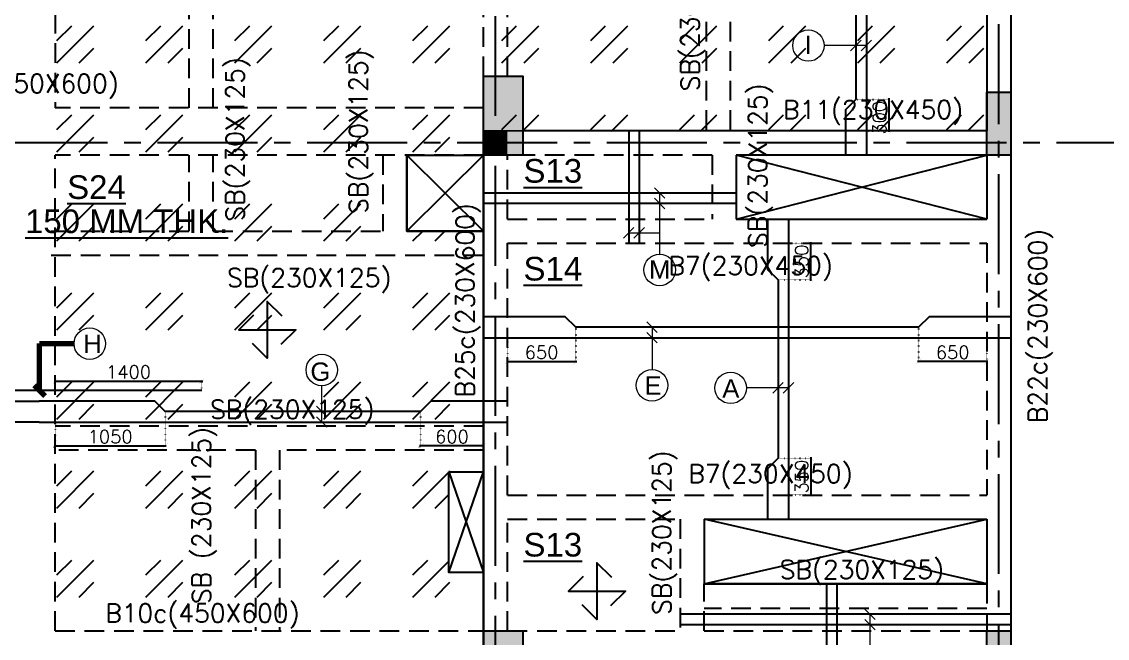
# Model space of a CAD drawing. Header units: millimetres. Extents: x 1921121 to 2008675, y -1544779 to -1482871.
# Drawn here: x 1979070 to 1989421, y -1512755 to -1506880 of the extents above; entities that cross this region are included whole.
import ezdxf

# ---------------------------------------------------------------- set-up
doc = ezdxf.new("R2010")
doc.units = ezdxf.units.MM
doc.header["$MEASUREMENT"] = 0
doc.header["$PDMODE"] = 98
for name, pattern in [('1', [0]), ('ACAD_ISO02W100', [15, 12, -3]), ('CENTER2', [28.575, 19.05, -3.175, 3.175, -3.175]), ('CONTINOUS', [0]), ('DOT', [0.25, 0, -0.25]), ('HIDDEN', [0.375, 0.25, -0.125])]:
    doc.linetypes.add(name, pattern=pattern)
for name, color, linetype in [('BEAM NO', 7, '1'), ('BEAM-230X450', 31, 'Continuous'), ('BEAM-230X600', 150, 'Continuous'), ('BEAM-375X450', 90, 'Continuous'), ('BEAM-450X600', 22, 'Continuous'), ('DIM', 191, 'Continuous'), ('Hatch', 8, 'Continuous'), ('s-steel', 1, 'Continuous'), ('S-STRU. CUTOUT', 3, 'Continuous'), ('SB', 7, 'Continuous'), ('SLAB NO.', 4, 'Continuous'), ('STEEL', 1, 'Continuous'), ('STR.COLUMN', 1, 'Continuous')]:
    doc.layers.add(name, color=color, linetype=linetype)
for name, color, linetype, lineweight in [('BRICK WALL_MOFA', 8, 'Continuous', 30), ('CENTER_LINE', 8, 'CENTER2', 25), ('GRID', 252, 'ACAD_ISO02W100', 9), ('LEADER', 191, 'Continuous', 15), ('S-B5-230X600', 120, 'HIDDEN', 25), ('SLAB STEEL MARK', 133, 'Continuous', 30)]:
    doc.layers.add(name, color=color, linetype=linetype, lineweight=lineweight)
doc.styles.add('DEEPAK', font='arial.ttf')
doc.styles.add('ROMANS', font='romans.shx')
doc.styles.add('RS', font='romans.shx', dxfattribs={"width": 0.9})
doc.styles.add('style1', font='arial.ttf')
doc.dimstyles.new('KRUNAL-MM', dxfattribs={"dimtxt": 50, "dimasz": 35, "dimexe": 25, "dimexo": 0, "dimgap": 15, "dimtad": 1, "dimdec": 0, "dimzin": 0, "dimdsep": 46, "dimtxsty": 'RS', "dimblk": 'OBLIQUE', "dimcen": 0, "dimdle": 25, "dimclrd": 256, "dimclre": 256, "dimclrt": 7, "dimadec": 0, "dimazin": 0, "dimtfac": 1, "dimtdec": 0, "dimtix": 1, "dimtmove": 0, "dimatfit": 2, "dimfxl": 1, "dimtolj": 1, "dimtzin": 0, "dimlwd": -1, "dimlwe": -1, "dimarcsym": 0})
doc.dimstyles.new('pag', dxfattribs={"dimtxt": 180, "dimasz": 150, "dimexe": 100, "dimexo": 0, "dimgap": 50, "dimtad": 1, "dimdec": 0, "dimzin": 0, "dimdsep": 46, "dimtxsty": 'ROMANS', "dimblk": 'OBLIQUE', "dimcen": 0, "dimdle": 100, "dimclrd": 256, "dimclre": 256, "dimclrt": 256, "dimadec": 0, "dimazin": 0, "dimtfac": 1, "dimtdec": 0, "dimtmove": 2, "dimatfit": 3, "dimfxl": 1, "dimtolj": 1, "dimtzin": 0, "dimlwd": -1, "dimlwe": -1, "dimarcsym": 0})

# ---------------------------------------------------------------- blocks, each defined once
blk = doc.blocks.new('FIRST FLOOR COLUMNS')
at = {"layer": 'CENTER_LINE', "ltscale": 50}
for p, q in [((56005, -29628), (56005, 16038)), ((60805, -29706), (60805, 16013)), ((68022, -7025), (-4699, -7025))]:
    blk.add_line(p, q, dxfattribs=at)
blk = doc.blocks.new('_Oblique')
at = {"color": 0, "linetype": 'ByBlock', "lineweight": -2}
blk.add_line((-0.5, -0.5), (0.5, 0.5), dxfattribs=at)
blk = doc.blocks.new('*D122')
at = {"layer": 'Defpoints', "color": 0, "linetype": 'DOT', "ltscale": 5, "transparency": 16777216}
for p in [(1980438, -1510594), (1979388, -1510694), (1980438, -1510922)]:
    blk.add_point(p, dxfattribs=at)
at = {"layer": 'DIM', "color": 191, "linetype": 'DOT', "ltscale": 5, "transparency": 16777216}
for p, q in [((1980438, -1510604), (1980438, -1510932)), ((1979388, -1510704), (1979388, -1510932))]:
    blk.add_line(p, q, dxfattribs=at)
at = {"layer": 'DIM', "color": 191, "ltscale": 5, "transparency": 16777216}
blk.add_line((1979378, -1510922), (1980448, -1510922), dxfattribs=at)
at = {"layer": 'DIM', "color": 191, "linetype": 'DOT', "ltscale": 5, "transparency": 16777216, "xscale": 50, "yscale": 50, "zscale": 50, "rotation": 180}
blk.add_blockref('_Oblique', (1979388, -1510922), dxfattribs=at)
at = {"layer": 'DIM', "color": 191, "linetype": 'DOT', "ltscale": 5, "transparency": 16777216, "xscale": 50, "yscale": 50, "zscale": 50}
blk.add_blockref('_Oblique', (1980438, -1510922), dxfattribs=at)
at = {"layer": 'DIM', "color": 7, "linetype": 'DOT', "ltscale": 5, "transparency": 16777216, "insert": (1979913, -1510834), "char_height": 125, "attachment_point": 5, "style": 'ROMANS'}
blk.add_mtext('\\A1;1050', dxfattribs=at)
blk = doc.blocks.new('*D123')
at = {"layer": 'Defpoints', "color": 0, "linetype": 'DOT', "ltscale": 5, "transparency": 16777216}
for p in [(1982872, -1510594), (1983472, -1510694), (1982872, -1510922)]:
    blk.add_point(p, dxfattribs=at)
at = {"layer": 'DIM', "color": 191, "linetype": 'DOT', "ltscale": 5, "transparency": 16777216}
for p, q in [((1982872, -1510604), (1982872, -1510932)), ((1983472, -1510704), (1983472, -1510932))]:
    blk.add_line(p, q, dxfattribs=at)
at = {"layer": 'DIM', "color": 191, "ltscale": 5, "transparency": 16777216}
blk.add_line((1983482, -1510922), (1982862, -1510922), dxfattribs=at)
at = {"layer": 'DIM', "color": 191, "linetype": 'DOT', "ltscale": 5, "transparency": 16777216, "xscale": 50, "yscale": 50, "zscale": 50, "rotation": 180}
blk.add_blockref('_Oblique', (1982872, -1510922), dxfattribs=at)
at = {"layer": 'DIM', "color": 191, "linetype": 'DOT', "ltscale": 5, "transparency": 16777216, "xscale": 50, "yscale": 50, "zscale": 50}
blk.add_blockref('_Oblique', (1983472, -1510922), dxfattribs=at)
at = {"layer": 'DIM', "color": 7, "linetype": 'DOT', "ltscale": 5, "transparency": 16777216, "insert": (1983172, -1510834), "char_height": 125, "attachment_point": 5, "style": 'ROMANS'}
blk.add_mtext('\\A1;600', dxfattribs=at)
blk = doc.blocks.new('*D128')
at = {"layer": 'Defpoints', "color": 0, "linetype": 'DOT', "ltscale": 5, "transparency": 16777216}
for p in [(1979388, -1510394), (1980788, -1510305), (1980788, -1510394)]:
    blk.add_point(p, dxfattribs=at)
at = {"layer": 'DIM', "color": 191, "linetype": 'DOT', "ltscale": 5, "transparency": 16777216}
for p, q in [((1979388, -1510384), (1979388, -1510295)), ((1980788, -1510384), (1980788, -1510295))]:
    blk.add_line(p, q, dxfattribs=at)
at = {"layer": 'DIM', "color": 191, "ltscale": 5, "transparency": 16777216}
blk.add_line((1979378, -1510305), (1980798, -1510305), dxfattribs=at)
at = {"layer": 'DIM', "color": 191, "linetype": 'DOT', "ltscale": 5, "transparency": 16777216, "xscale": 50, "yscale": 50, "zscale": 50, "rotation": 180}
blk.add_blockref('_Oblique', (1979388, -1510305), dxfattribs=at)
at = {"layer": 'DIM', "color": 191, "linetype": 'DOT', "ltscale": 5, "transparency": 16777216, "xscale": 50, "yscale": 50, "zscale": 50}
blk.add_blockref('_Oblique', (1980788, -1510305), dxfattribs=at)
at = {"layer": 'DIM', "color": 7, "linetype": 'DOT', "ltscale": 5, "transparency": 16777216, "insert": (1980088, -1510218), "char_height": 125, "attachment_point": 5, "style": 'ROMANS'}
blk.add_mtext('\\A1;1400', dxfattribs=at)
blk = doc.blocks.new('*U4')
at = {"layer": 'STEEL'}
for points in [[(707738, 27916), (707888, 27766), (707888, 28344), (708038, 28194)], [(707749, 28205), (707599, 28055), (708177, 28055), (708027, 27905)]]:
    blk.add_lwpolyline(points, dxfattribs=at)
blk = doc.blocks.new('*D167')
at = {"layer": 'Defpoints', "color": 0, "linetype": 'DOT', "ltscale": 5, "transparency": 16777216}
for p in [(1987024, -1507620), (1987123, -1507920), (1987337, -1507920)]:
    blk.add_point(p, dxfattribs=at)
at = {"layer": 'DIM', "color": 191, "linetype": 'DOT', "ltscale": 5, "transparency": 16777216}
for p, q in [((1987034, -1507620), (1987347, -1507620)), ((1987133, -1507920), (1987347, -1507920))]:
    blk.add_line(p, q, dxfattribs=at)
at = {"layer": 'DIM', "color": 191, "ltscale": 5, "transparency": 16777216}
blk.add_line((1987337, -1507610), (1987337, -1507930), dxfattribs=at)
at = {"layer": 'DIM', "color": 191, "linetype": 'DOT', "ltscale": 5, "transparency": 16777216, "xscale": 50, "yscale": 50, "zscale": 50}
for p, rotation in [((1987337, -1507620), 90), ((1987337, -1507920), 270)]:
    blk.add_blockref('_Oblique', p, dxfattribs=dict(at, rotation=rotation))
at = {"layer": 'DIM', "color": 7, "linetype": 'DOT', "ltscale": 5, "transparency": 16777216, "insert": (1987249, -1507795), "char_height": 125, "attachment_point": 5, "rotation": 90, "style": 'ROMANS'}
blk.add_mtext('\\A1;300', dxfattribs=at)
blk = doc.blocks.new('*D171')
at = {"layer": 'Defpoints', "color": 0, "linetype": 'DOT', "ltscale": 5, "transparency": 16777216}
for p in [(1986282, -1511040), (1986381, -1511390), (1986594, -1511390)]:
    blk.add_point(p, dxfattribs=at)
at = {"layer": 'DIM', "color": 191, "linetype": 'DOT', "ltscale": 5, "transparency": 16777216}
for p, q in [((1986292, -1511040), (1986604, -1511040)), ((1986391, -1511390), (1986604, -1511390))]:
    blk.add_line(p, q, dxfattribs=at)
at = {"layer": 'DIM', "color": 191, "ltscale": 5, "transparency": 16777216}
blk.add_line((1986594, -1511030), (1986594, -1511400), dxfattribs=at)
at = {"layer": 'DIM', "color": 191, "linetype": 'DOT', "ltscale": 5, "transparency": 16777216, "xscale": 50, "yscale": 50, "zscale": 50}
for p, rotation in [((1986594, -1511040), 90), ((1986594, -1511390), 270)]:
    blk.add_blockref('_Oblique', p, dxfattribs=dict(at, rotation=rotation))
at = {"layer": 'DIM', "color": 7, "linetype": 'DOT', "ltscale": 5, "transparency": 16777216, "insert": (1986507, -1511215), "char_height": 125, "attachment_point": 5, "rotation": 90, "style": 'ROMANS'}
blk.add_mtext('\\A1;350', dxfattribs=at)
blk = doc.blocks.new('*D172')
at = {"layer": 'Defpoints', "color": 0, "linetype": 'DOT', "ltscale": 5, "transparency": 16777216}
for p in [(1986382, -1508990), (1986595, -1508990), (1986282, -1509340)]:
    blk.add_point(p, dxfattribs=at)
at = {"layer": 'DIM', "color": 191, "linetype": 'DOT', "ltscale": 5, "transparency": 16777216}
for p, q in [((1986392, -1508990), (1986605, -1508990)), ((1986292, -1509340), (1986605, -1509340))]:
    blk.add_line(p, q, dxfattribs=at)
at = {"layer": 'DIM', "color": 191, "ltscale": 5, "transparency": 16777216}
blk.add_line((1986595, -1509350), (1986595, -1508980), dxfattribs=at)
at = {"layer": 'DIM', "color": 191, "linetype": 'DOT', "ltscale": 5, "transparency": 16777216, "xscale": 50, "yscale": 50, "zscale": 50}
for p, rotation in [((1986595, -1508990), 90), ((1986595, -1509340), 270)]:
    blk.add_blockref('_Oblique', p, dxfattribs=dict(at, rotation=rotation))
at = {"layer": 'DIM', "color": 7, "linetype": 'DOT', "ltscale": 5, "transparency": 16777216, "insert": (1986507, -1509165), "char_height": 125, "attachment_point": 5, "rotation": 90, "style": 'ROMANS'}
blk.add_mtext('\\A1;350', dxfattribs=at)
blk = doc.blocks.new('*D173')
at = {"layer": 'Defpoints', "color": 0, "linetype": 'DOT', "ltscale": 5, "transparency": 16777216}
for p in [(1984352, -1509791), (1983702, -1509891), (1984352, -1510118)]:
    blk.add_point(p, dxfattribs=at)
at = {"layer": 'DIM', "color": 191, "linetype": 'DOT', "ltscale": 5, "transparency": 16777216}
for p, q in [((1984352, -1509801), (1984352, -1510128)), ((1983702, -1509901), (1983702, -1510128))]:
    blk.add_line(p, q, dxfattribs=at)
at = {"layer": 'DIM', "color": 191, "ltscale": 5, "transparency": 16777216}
blk.add_line((1983692, -1510118), (1984362, -1510118), dxfattribs=at)
at = {"layer": 'DIM', "color": 191, "linetype": 'DOT', "ltscale": 5, "transparency": 16777216, "xscale": 50, "yscale": 50, "zscale": 50, "rotation": 180}
blk.add_blockref('_Oblique', (1983702, -1510118), dxfattribs=at)
at = {"layer": 'DIM', "color": 191, "linetype": 'DOT', "ltscale": 5, "transparency": 16777216, "xscale": 50, "yscale": 50, "zscale": 50}
blk.add_blockref('_Oblique', (1984352, -1510118), dxfattribs=at)
at = {"layer": 'DIM', "color": 7, "linetype": 'DOT', "ltscale": 5, "transparency": 16777216, "insert": (1984027, -1510031), "char_height": 125, "attachment_point": 5, "style": 'ROMANS'}
blk.add_mtext('\\A1;650', dxfattribs=at)
blk = doc.blocks.new('*D174')
at = {"layer": 'Defpoints', "color": 0, "linetype": 'DOT', "ltscale": 5, "transparency": 16777216}
for p in [(1987622, -1509791), (1988272, -1509891), (1987622, -1510118)]:
    blk.add_point(p, dxfattribs=at)
at = {"layer": 'DIM', "color": 191, "linetype": 'DOT', "ltscale": 5, "transparency": 16777216}
for p, q in [((1987622, -1509801), (1987622, -1510128)), ((1988272, -1509901), (1988272, -1510128))]:
    blk.add_line(p, q, dxfattribs=at)
at = {"layer": 'DIM', "color": 191, "ltscale": 5, "transparency": 16777216}
blk.add_line((1988282, -1510118), (1987612, -1510118), dxfattribs=at)
at = {"layer": 'DIM', "color": 191, "linetype": 'DOT', "ltscale": 5, "transparency": 16777216, "xscale": 50, "yscale": 50, "zscale": 50, "rotation": 180}
blk.add_blockref('_Oblique', (1987622, -1510118), dxfattribs=at)
at = {"layer": 'DIM', "color": 191, "linetype": 'DOT', "ltscale": 5, "transparency": 16777216, "xscale": 50, "yscale": 50, "zscale": 50}
blk.add_blockref('_Oblique', (1988272, -1510118), dxfattribs=at)
at = {"layer": 'DIM', "color": 7, "linetype": 'DOT', "ltscale": 5, "transparency": 16777216, "insert": (1987947, -1510031), "char_height": 125, "attachment_point": 5, "style": 'ROMANS'}
blk.add_mtext('\\A1;650', dxfattribs=at)
blk = doc.blocks.new('ARCH COL')
at = {"layer": 'STR.COLUMN', "transparency": 33554687}
h = blk.add_hatch(color=256, dxfattribs=at)
h.dxf.hatch_style = 1
h.paths.add_polyline_path([(288692, -6390), (289067, -6390), (289067, -7140), (288692, -7140)])
h = blk.add_hatch(color=256, dxfattribs=at)
h.dxf.hatch_style = 1
h.paths.add_polyline_path([(293492, -6540), (293492, -7140), (293722, -7140), (293722, -6540)])
h = blk.add_hatch(color=256, dxfattribs=at)
h.dxf.hatch_style = 1
h.paths.add_polyline_path([(288807, -6910), (288692, -6910), (288692, -7025), (288807, -7025)])
h = blk.add_hatch(color=256, dxfattribs=at)
h.dxf.hatch_style = 1
h.paths.add_polyline_path([(288807, -6910), (288922, -6910), (288922, -7025), (288807, -7025)])
h = blk.add_hatch(color=256, dxfattribs=at)
h.dxf.hatch_style = 1
h.paths.add_polyline_path([(288807, -7025), (288692, -7025), (288692, -7140), (288807, -7140)], flags=17)
h = blk.add_hatch(color=256, dxfattribs=at)
h.dxf.hatch_style = 1
h.paths.add_polyline_path([(288807, -7025), (288692, -7025), (288692, -7140), (288807, -7140)], flags=17)
h = blk.add_hatch(color=256, dxfattribs=at)
h.dxf.hatch_style = 1
h.paths.add_polyline_path([(288922, -7025), (288807, -7025), (288807, -7140), (288922, -7140)])
h = blk.add_hatch(color=256, dxfattribs=at)
h.dxf.hatch_style = 1
h.paths.add_polyline_path([(288692, -12425), (289067, -12425), (289067, -11675), (288692, -11675)])
h = blk.add_hatch(color=256, dxfattribs=at)
h.dxf.hatch_style = 1
h.paths.add_polyline_path([(293492, -11675), (293492, -12275), (293722, -12275), (293722, -11675)])
at = {"layer": 'STR.COLUMN', "color": 5}
for points in [[(288692, -6390), (289067, -6390), (289067, -7140), (288692, -7140), (288692, -6390)], [(293492, -6540), (293722, -6540), (293722, -7140), (293492, -7140), (293492, -6540)], [(288692, -11675), (289067, -11675), (289067, -12425), (288692, -12425), (288692, -11675)], [(293492, -11675), (293722, -11675), (293722, -12275), (293492, -12275), (293492, -11675)]]:
    blk.add_lwpolyline(points, dxfattribs=at)
blk = doc.blocks.new('A$C02ad8bd7')
at = {"layer": 'BEAM NO', "ltscale": 500, "style": 'ROMANS'}
for s, rotation, p in [('SB(230X125)', 90, (57718, 588)), ('SB(230X125)', 90, (54555, -580, 0)), ('SB(230X125)', 90, (53379, -654, 0)), ('B10c(450X600)', 360, (50330, 574, 0)), ('SB(230X125)', 90, (58363, -905, 0)), ('B11(230X450)', 360, (58516, 325, 0)), ('B25c(230X600)', 90, (55573, -2330, 0)), ('B22c(230X600)', 90, (61033, -2575, 0)), ('B7(230X450)', 360, (57424, -1162, 0)), ('SB(230X125)', 360, (53215, -1277, 0)), ('SB(230X125)', 360, (53053, -2532, 0)), ('SB(230X125)', 90, (57448, -4401, 0)), ('B7(230X450)', 360, (57613, -3144, 0)), ('B10c(450X600)', 360, (52054, -4473, 0))]:
    blk.add_text(s, height=175, rotation=rotation, dxfattribs=at).set_placement(p)
blk.add_text('SB(230X125)', height=175, dxfattribs=at).set_placement((58485, -4058, 0))
at = {"layer": 'BEAM NO', "insert": (52884, -4300, 0), "char_height": 175, "width": 1691.75, "attachment_point": 1, "rotation": 90, "style": 'ROMANS'}
blk.add_mtext('\\pxqc;SB (230X125)', dxfattribs=at)

msp = doc.modelspace()

# ---------------------------------------------------------------- hatches: boundary and pattern name
at = {"layer": 'Hatch'}
h = msp.add_hatch(dxfattribs=at)
h.set_pattern_fill('GOST_GLASS', color=256, scale=50)
h.set_pattern_definition([(45, (4879.53, -101261.54), (848.52814, 0), [500, -700]), (45, (5091.67, -101261.54), (848.52814, 0), [200, -1000]), (45, (4879.53, -101049.4), (848.52814, 0), [200, -1000])])
h.paths.add_polyline_path([(1983140.8, -1511167.8), (1983140.8, -1512127.2), (1983472.1, -1512127.2), (1983472.1, -1511167.8)])
h.paths.add_polyline_path([(1983472.1, -1508875.3), (1983472.1, -1508150.3), (1982742.1, -1508150.3), (1982742.1, -1508875.3)])
h.paths.add_polyline_path([(1988272.1, -1503470.4), (1988272.1, -1507920.3), (1983472.1, -1507923.6), (1983472.1, -1518920.3), (1974889.6, -1518920.3), (1974889.6, -1512685.3), (1965922.1, -1512685.3), (1965922.1, -1508150.3), (1974889.6, -1508150.3), (1974889.6, -1501460.3), (1983472.1, -1501460.3), (1983472.1, -1503470.3)])

# ---------------------------------------------------------------- linework, layer by layer
at = {"layer": 'BEAM-230X450', "linetype": 'CONTINOUS', "ltscale": 750}
for p, q in [((1988272.1, -1507920.3), (1983847.1, -1507920.3)), ((1988272.1, -1508150.3), (1985882.1, -1508150.3)), ((1985882.1, -1508150.3), (1985882.1, -1508760.3)), ((1985882.1, -1508760.3), (1988272.1, -1508760.3)), ((1985577.1, -1511620.3), (1988272.1, -1511620.3)), ((1985577.1, -1511620.3), (1985577.1, -1512235.3))]:
    msp.add_line(p, q, dxfattribs=at)
at = {"layer": 'BEAM-230X450', "linetype": 'HIDDEN', "ltscale": 750}
for p, q in [((1985652.1, -1508150.3), (1983847.1, -1508150.3)), ((1985652.1, -1508150.3), (1985652.1, -1508760.3)), ((1983702.1, -1508760.3), (1985652.1, -1508760.3)), ((1983702.1, -1508990.3), (1988272.1, -1508990.3)), ((1983702.1, -1511390.3), (1988272.1, -1511390.3)), ((1983702.1, -1511620.3), (1985347.1, -1511620.3)), ((1985347.1, -1511620.3), (1985347.1, -1512685.3)), ((1985577.1, -1512685.3), (1985577.1, -1512235.3)), ((1983702.1, -1512685.3), (1985347.1, -1512685.3)), ((1985577.1, -1512685.3), (1988272.1, -1512685.3))]:
    msp.add_line(p, q, dxfattribs=at)
at = {"layer": 'BEAM-230X600', "linetype": 'HIDDEN', "ltscale": 750}
for p, q in [((1983472.1, -1507400.3), (1983472.1, -1503470.3)), ((1983702.1, -1507400.3), (1983702.1, -1505755.3)), ((1983702.1, -1508760.3), (1983702.1, -1508150.3)), ((1983702.1, -1511390.3), (1983702.1, -1508990.3)), ((1988272.1, -1508990.3), (1988272.1, -1511390.3)), ((1983702.1, -1512685.3), (1983702.1, -1511620.3)), ((1988272.1, -1512235.3), (1988272.1, -1512685.3))]:
    msp.add_line(p, q, dxfattribs=at)
at = {"layer": 'BEAM-230X600', "linetype": 'CONTINOUS', "ltscale": 750}
for p, q in [((1988272.1, -1503470.3), (1988272.1, -1507550.3)), ((1988502.1, -1503470.3), (1988502.1, -1507550.3)), ((1988272.1, -1508150.3), (1988272.1, -1508760.3)), ((1988502.1, -1508150.3), (1988502.1, -1512685.3)), ((1988272.1, -1511620.3), (1988272.1, -1512235.3))]:
    msp.add_line(p, q, dxfattribs=at)
at = {"layer": 'BEAM-230X600', "linetype": 'Continuous', "ltscale": 750}
msp.add_line((1983472.1, -1512685.3), (1983472.1, -1508150.3), dxfattribs=at)
at = {"layer": 'BEAM-375X450', "linetype": 'HIDDEN', "ltscale": 750}
for p, q in [((1979388, -1501460.3, 0.2), (1979388, -1507700.3, 0.2)), ((1979388, -1512685.3, 0.2), (1979388, -1508150.3, 0.2))]:
    msp.add_line(p, q, dxfattribs=at)
at = {"layer": 'BEAM-450X600', "linetype": 'HIDDEN', "ltscale": 750}
for p, q in [((1983472.1, -1507700.3), (1979388, -1507700.3, 0.2)), ((1983472.1, -1508150.3), (1979388, -1508150.3, 0.2)), ((1979388, -1512685.3, 0.2), (1983472.1, -1512685.3))]:
    msp.add_line(p, q, dxfattribs=at)
at = {"layer": 'Hatch'}
msp.add_lwpolyline([(1988272.1, -1503470.4), (1988272.1, -1507920.3), (1983472.1, -1507923.6), (1983472.1, -1518920.3), (1974882.1, -1518920.3), (1974882.1, -1512685.3), (1965922.1, -1512685.3), (1965922.1, -1508150.3), (1974882.1, -1508150.3), (1974882.1, -1501460.3), (1983472.1, -1501460.3), (1983472.1, -1503470.3)], close=True, dxfattribs=at)
at = {"layer": 'LEADER'}
for centre in [(1986571.6, -1507107), (1985152.4, -1509245.4), (1979718.9, -1509947.7, 0.2), (1981931.1, -1510198.9), (1985079.9, -1510344.6), (1985829.5, -1510369.4)]:
    msp.add_circle(centre, 150, dxfattribs=at)
at = {"layer": 's-steel'}
for p, q in [((1984858, -1507920.3), (1984858, -1508990.3)), ((1984958, -1507920.3), (1984958, -1508990.3)), ((1985882.1, -1508512.8), (1983472.1, -1508512.8)), ((1985882.1, -1508612.8), (1983472.1, -1508612.8)), ((1986743.4, -1512235.3), (1986743.4, -1514200.3)), ((1986843.4, -1512235.3), (1986843.4, -1514200.3)), ((1988502.1, -1512526.5), (1985347.1, -1512526.5)), ((1988502.1, -1512626.5), (1985347.1, -1512626.5))]:
    msp.add_line(p, q, dxfattribs=at)
for points in [[(1986923.6, -1505640.3), (1986923.6, -1506205.3), (1987023.6, -1506305.3), (1987023.7, -1507620.4), (1986923.4, -1507720.4), (1986923.5, -1508150.3)], [(1987123.6, -1505640.3), (1987123.6, -1508150.3)], [(1986181.5, -1508760.3), (1986181.5, -1509240.3), (1986281.5, -1509340.3), (1986281.6, -1511040.4), (1986181.3, -1511140.4), (1986181.4, -1511620.3)], [(1986381.5, -1508760.3), (1986381.5, -1511620.3)], [(1988502.1, -1509691.1), (1987721.9, -1509691.1), (1987621.9, -1509791.1), (1984352.1, -1509791.1), (1984252.1, -1509691.1), (1983472.1, -1509691.1)], [(1983472.1, -1509891.1), (1988502.1, -1509891.1)], [(1974732.1, -1510494.5), (1975832.3, -1510494.5), (1975932.3, -1510594.5), (1977963.4, -1510594.5), (1978063.4, -1510494.5), (1979235.5, -1510494.5)], [(1983702.1, -1510494.5), (1982971.9, -1510494.5), (1982871.9, -1510594.5), (1980437.6, -1510594.5), (1980337.6, -1510494.5), (1979235.5, -1510494.5)], [(1979235.5, -1510694.5), (1974732.1, -1510694.5)], [(1979235.5, -1510694.5), (1983702.1, -1510694.5)]]:
    msp.add_lwpolyline(points, dxfattribs=at)
at = {"layer": 's-steel', "elevation": 0.2}
msp.add_lwpolyline([(1980788, -1510394.5), (1977613, -1510394.5)], dxfattribs=at)
at = {"layer": 'S-STRU. CUTOUT'}
for p, q in [((1983472.1, -1508875.3), (1982742.1, -1508150.3)), ((1983472.1, -1508150.3), (1982742.1, -1508875.3))]:
    msp.add_line(p, q, dxfattribs=at)
at = {"layer": 'S-STRU. CUTOUT', "ltscale": 750}
for p, q in [((1988272.1, -1508760.3), (1985882.1, -1508150.3)), ((1985882.1, -1508760.3), (1988272.1, -1508150.3)), ((1983140.8, -1512127.2), (1983472.1, -1511167.8)), ((1983140.8, -1511167.8), (1983472.1, -1512127.2)), ((1988272.1, -1512235.3), (1985577.1, -1511620.3)), ((1985577.1, -1512235.3), (1988272.1, -1511620.3)), ((1988272.1, -1512235.3), (1985577.1, -1512235.3))]:
    msp.add_line(p, q, dxfattribs=at)
at = {"layer": 'S-STRU. CUTOUT'}
msp.add_lwpolyline([(1983472.1, -1508875.3), (1982742.1, -1508875.3), (1982742.1, -1508150.3), (1983472.1, -1508150.3)], close=True, dxfattribs=at)
at = {"layer": 'S-STRU. CUTOUT', "ltscale": 750}
msp.add_lwpolyline([(1983140.8, -1511167.8), (1983472.1, -1511167.8), (1983472.1, -1512127.2), (1983140.8, -1512127.2)], close=True, dxfattribs=at)
at = {"layer": 'SB', "linetype": 'HIDDEN', "ltscale": 750}
for p, q in [((1980665.8, -1507700.3), (1980665.8, -1505230.3)), ((1980895.8, -1507700.3), (1980895.8, -1505230.3)), ((1985594.6, -1505755.3), (1985594.6, -1507920.3)), ((1985824.6, -1505755.3), (1985824.6, -1507920.3)), ((1980665.8, -1508875.3), (1980665.8, -1508150.3)), ((1980895.8, -1508875.3), (1980895.8, -1508150.3)), ((1982512.1, -1508150.3), (1982512.1, -1508875.3)), ((1979350.5, -1508875.3), (1980665.8, -1508875.3)), ((1980895.8, -1508875.3), (1982512.1, -1508875.3)), ((1979350.5, -1509105.3), (1983472.1, -1509105.3)), ((1983472.1, -1510732.8), (1979388, -1510732.8)), ((1981297.5, -1510962.8), (1979388, -1510962.8)), ((1981297.5, -1510962.8), (1981297.5, -1512685.3)), ((1983472.1, -1510962.8), (1981527.5, -1510962.8)), ((1981527.5, -1510962.8), (1981527.5, -1512685.3)), ((1988272.1, -1512470.3), (1985577.1, -1512470.3))]:
    msp.add_line(p, q, dxfattribs=at)
at = {"layer": 'SB', "linetype": 'Continuous', "ltscale": 750}
for p, q in [((1982742.1, -1508150.3), (1982742.1, -1508875.3)), ((1982742.1, -1508875.3), (1983472.1, -1508875.3))]:
    msp.add_line(p, q, dxfattribs=at)
at = {"layer": 'SB', "linetype": 'CONTINOUS', "ltscale": 750}
msp.add_line((1988272.1, -1512240.3), (1985577.1, -1512240.3), dxfattribs=at)

# ---------------------------------------------------------------- block references
at = {"layer": 'BRICK WALL_MOFA', "color": 251}
msp.add_blockref('A$C02ad8bd7', (1927812.1, -1508130.3), dxfattribs=at)
at = {"layer": 'GRID'}
msp.add_blockref('FIRST FLOOR COLUMNS', (1927582.1, -1501010.3), dxfattribs=at)
at = {"layer": 'S-B5-230X600', "xscale": 0.9375000000000001, "yscale": 0.9375000000000001, "zscale": 0.9375000000000001, "rotation": 269.9999999999999}
for p in [(1955109.4, -846171.4, 0.1), (1958253.5, -848661.2, 0.1)]:
    msp.add_blockref('*U4', p, dxfattribs=at)
at = {"layer": 'STR.COLUMN'}
msp.add_blockref('ARCH COL', (1694779.7, -1501010.3), dxfattribs=at)

# ---------------------------------------------------------------- texts
at = {"layer": 'SLAB NO.', "color": 6, "style": 'DEEPAK'}
for s, p in [('%%US13', (1983854.3, -1508413.6)), ('%%US24', (1979502.8, -1508568.9, 0.2)), ('%%U150 MM THK.', (1979101, -1508894.4)), ('%%US14', (1983854.3, -1509346.3)), ('%%US13', (1983854.3, -1511976.3))]:
    msp.add_text(s, height=225, dxfattribs=at).set_placement(p)
at = {"layer": 'SLAB STEEL MARK', "style": 'style1'}
for s, p in [('I', (1986535.4, -1507189)), ('M', (1985051.4, -1509329.9)), ('H', (1979657, -1510036.6, 0.2)), ('G', (1981822.5, -1510302.4)), ('E', (1985007.3, -1510435)), ('A', (1985749.8, -1510462.1))]:
    msp.add_text(s, height=175, dxfattribs=at).set_placement(p)

# ---------------------------------------------------------------- dimensions: what is measured, and where the dimension line sits
at = {"layer": 'DIM', "linetype": 'DOT', "ltscale": 5}
for base, p1, p2, angle, picture, middle in [((1987336.6, -1507920.3), (1987023.7, -1507620.4), (1987123.4, -1507920.3), 270, '*D167', (1987336.6, -1507795.4)), ((1986594.6, -1508990.3), (1986281.5, -1509340.3), (1986381.5, -1508990.3), 90, '*D172', (1986594.6, -1509165.3)), ((1986594.4, -1511390.3), (1986281.6, -1511040.4), (1986381.2, -1511390.3), 270, '*D171', (1986594.4, -1511215.4))]:
    dim = msp.add_linear_dim(base=base, p1=p1, p2=p2, angle=angle, dimstyle='pag', override={"dimtxt": 125, "dimasz": 50, "dimexe": 10, "dimexo": 10, "dimgap": 25, "dimtxsty": 'ROMANS', "dimdle": 10, "dimclrd": 191, "dimclre": 191, "dimclrt": 7, "dimtix": 1, "dimtmove": 1}, dxfattribs=at)
    dim.commit()
    dim.dimension.update_dxf_attribs({"geometry": picture, "text_midpoint": middle, "dimtype": 128})
for base, p1, p2, picture, middle in [((1984352.1, -1510118.5), (1983702.1, -1509891.1), (1984352.1, -1509791.1), '*D173', (1984027.1, -1510031)), ((1980788, -1510305.4, 0.2), (1979388, -1510394.5, 0.2), (1980788, -1510394.5, 0.2), '*D128', (1980088, -1510217.9, 0.2)), ((1980437.6, -1510921.8, 0.2), (1979388, -1510694.5, 0.2), (1980437.6, -1510594.5, 0.2), '*D122', (1979912.8, -1510834.3, 0.2))]:
    dim = msp.add_linear_dim(base=base, p1=p1, p2=p2, dimstyle='pag', override={"dimtxt": 125, "dimasz": 50, "dimexe": 10, "dimexo": 10, "dimgap": 25, "dimtxsty": 'ROMANS', "dimdle": 10, "dimclrd": 191, "dimclre": 191, "dimclrt": 7, "dimtix": 1, "dimtmove": 1}, dxfattribs=at)
    dim.commit()
    dim.dimension.update_dxf_attribs({"geometry": picture, "text_midpoint": middle})
for base, p1, p2, picture, middle in [((1987621.9, -1510118.5), (1988272.1, -1509891.1), (1987621.9, -1509791.1), '*D174', (1987947, -1510031)), ((1982871.9, -1510921.8), (1983472.1, -1510694.5), (1982871.9, -1510594.5), '*D123', (1983172, -1510834.3))]:
    dim = msp.add_linear_dim(base=base, p1=p1, p2=p2, angle=180, dimstyle='pag', override={"dimtxt": 125, "dimasz": 50, "dimexe": 10, "dimexo": 10, "dimgap": 25, "dimtxsty": 'ROMANS', "dimdle": 10, "dimclrd": 191, "dimclre": 191, "dimclrt": 7, "dimtix": 1, "dimtmove": 1}, dxfattribs=at)
    dim.commit()
    dim.dimension.update_dxf_attribs({"geometry": picture, "text_midpoint": middle})

# ---------------------------------------------------------------- leaders
at = {"layer": 'LEADER'}
for points, override in [([(1987023.6, -1507107), (1986721.6, -1507107)], {"dimasz": 100, "dimtad": 0, "dimldrblk": 'Oblique', "dimfxl": 0.059055, "dimarcsym": 1}), ([(1987123.6, -1507107), (1986721.6, -1507107)], {"dimasz": 100, "dimtad": 0, "dimldrblk": 'Oblique', "dimfxl": 0.059055, "dimarcsym": 1}), ([(1985152.4, -1508512.7), (1985152.4, -1509095.4)], {"dimasz": 100, "dimtad": 0, "dimldrblk": 'Oblique', "dimfxl": 0.059055, "dimarcsym": 1}), ([(1985152.4, -1508612.7), (1985152.4, -1509095.4)], {"dimasz": 100, "dimtad": 0, "dimldrblk": 'Oblique', "dimfxl": 0.059055, "dimarcsym": 1}), ([(1984858, -1508891.5), (1985152.4, -1508891.5)], {"dimasz": 100, "dimtad": 0, "dimldrblk": 'Oblique', "dimfxl": 0.059055, "dimarcsym": 1}), ([(1984958, -1508891.5), (1985152.4, -1508891.5)], {"dimasz": 100, "dimtad": 0, "dimldrblk": 'Oblique', "dimfxl": 0.059055, "dimarcsym": 1}), ([(1985079.9, -1509791.1), (1985079.9, -1510194.6)], {"dimasz": 100, "dimtad": 0, "dimldrblk": 'Oblique', "dimfxl": 0.059055, "dimarcsym": 1}), ([(1985079.9, -1509891.1), (1985079.9, -1510194.6)], {"dimasz": 100, "dimtad": 0, "dimldrblk": 'Oblique', "dimfxl": 0.059055, "dimarcsym": 1}), ([(1979238.9, -1510394.5, 0.2), (1979238.9, -1509947.7, 0.2), (1979568.9, -1509947.7, 0.2)], {"dimscale": 1, "dimtxt": 50, "dimasz": 100, "dimgap": 15, "dimtad": 0, "dimtxsty": 'RS', "dimclrd": 256, "dimldrblk": 'Oblique', "dimlwd": 65535}), ([(1981931.1, -1510694.4), (1981931.1, -1510348.9)], {"dimasz": 100, "dimtad": 0, "dimldrblk": 'Oblique', "dimfxl": 0.059055, "dimarcsym": 1}), ([(1981931.1, -1510594.4), (1981931.1, -1510348.9)], {"dimasz": 100, "dimtad": 0, "dimldrblk": 'Oblique', "dimfxl": 0.059055, "dimarcsym": 1}), ([(1986281.5, -1510369.4), (1985979.5, -1510369.4)], {"dimasz": 100, "dimtad": 0, "dimldrblk": 'Oblique', "dimfxl": 0.059055, "dimarcsym": 1}), ([(1986381.5, -1510369.4), (1985979.5, -1510369.4)], {"dimasz": 100, "dimtad": 0, "dimldrblk": 'Oblique', "dimfxl": 0.059055, "dimarcsym": 1}), ([(1987157.8, -1512526.5), (1987157.8, -1513119.2)], {"dimasz": 100, "dimtad": 0, "dimldrblk": 'Oblique', "dimfxl": 0.059055, "dimarcsym": 1}), ([(1987157.8, -1512626.5), (1987157.8, -1513119.2)], {"dimasz": 100, "dimtad": 0, "dimldrblk": 'Oblique', "dimfxl": 0.059055, "dimarcsym": 1})]:
    msp.add_leader(points, dimstyle='KRUNAL-MM', override=override, dxfattribs=at)

doc.saveas('drawing.dxf')
